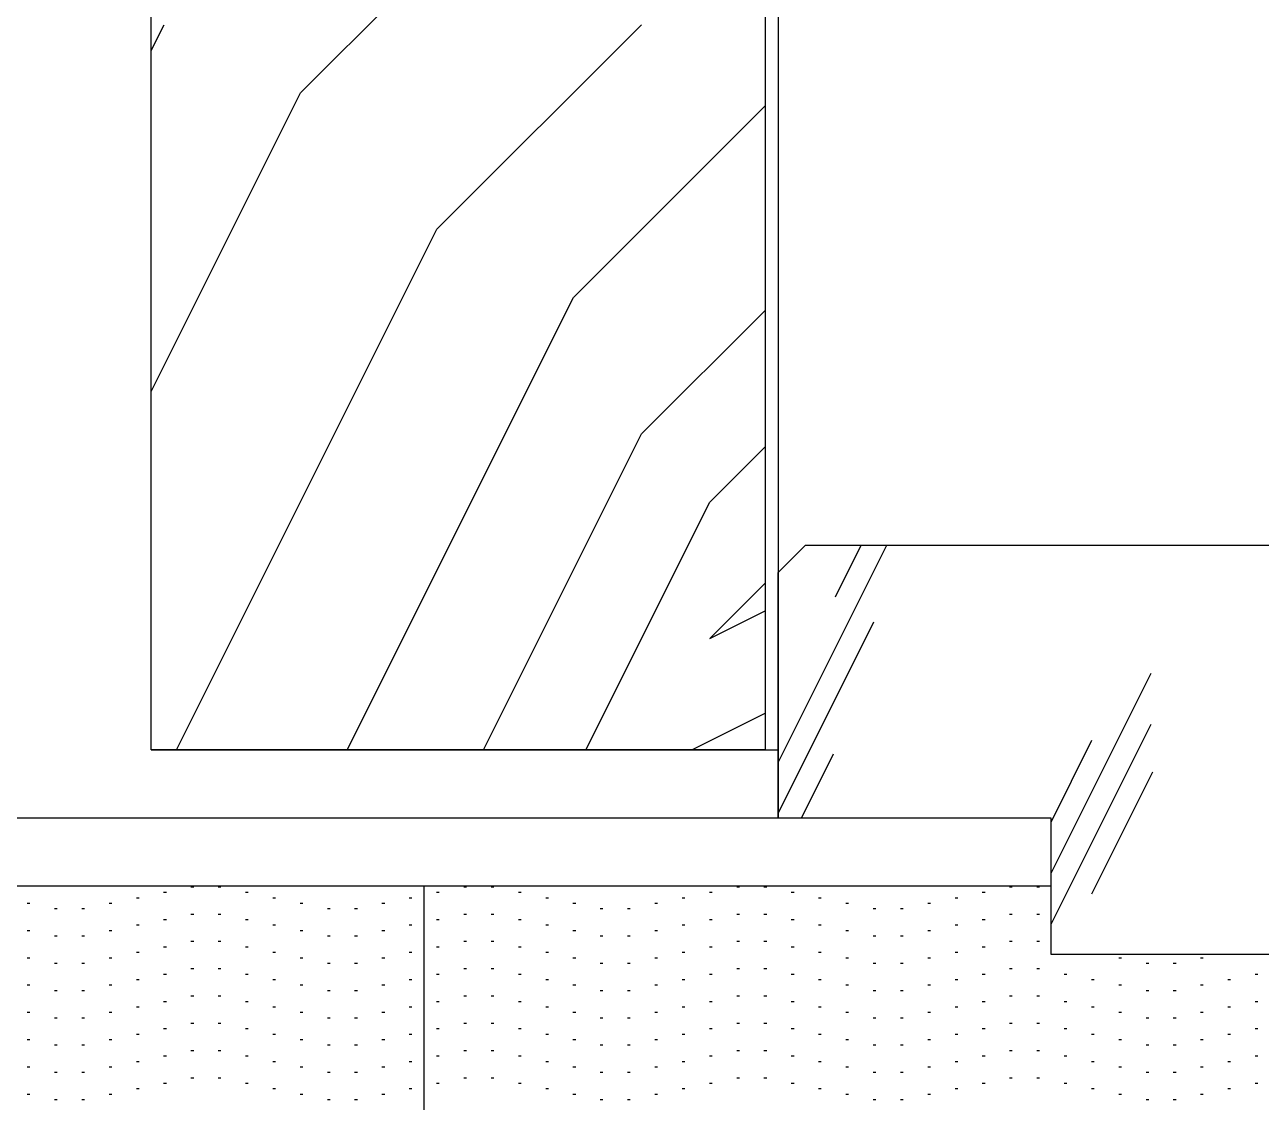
# Model space of a CAD drawing. Header units: inches. Extents: x -12530 to 36157, y 78659 to 110077.
# Drawn here: x 8642 to 8735, y 92454.6 to 92535.7 of the extents above; entities that cross this region are included whole.
import ezdxf

# ---------------------------------------------------------------- set-up
doc = ezdxf.new("R2010")
doc.units = ezdxf.units.IN
doc.header["$MEASUREMENT"] = 0
doc.layers.add('freecads.com', color=7, linetype='Continuous')

msp = doc.modelspace()

# ---------------------------------------------------------------- linework, layer by layer
at = {"layer": 'freecads.com'}
for p, q in [((8651.496, 92481.147), (8651.496, 94772.618)), ((8697.656, 94772.618), (8697.656, 92481.147)), ((8697.656, 92481.147), (8651.496, 92481.147))]:
    msp.add_line(p, q, dxfattribs=at)
at = {"layer": 'freecads.com', "ltscale": 0.5}
for p, q in [((8698.641, 94763.184), (8698.641, 92476.018)), ((8651.496, 92481.147), (8698.641, 92481.147))]:
    msp.add_line(p, q, dxfattribs=at)
at = {"layer": 'freecads.com', "ltscale": 0.4}
for p, q in [((8662.728, 92530.549), (8678.115, 92545.935)), ((8651.496, 92533.728), (8652.471, 92535.678)), ((8672.986, 92520.291), (8688.373, 92535.678)), ((8651.496, 92508.084), (8662.728, 92530.549)), ((8683.244, 92515.162), (8697.656, 92529.574)), ((8653.414, 92481.147), (8672.986, 92520.291)), ((8666.236, 92481.147), (8683.244, 92515.162)), ((8688.373, 92504.905), (8697.656, 92514.188)), ((8676.494, 92481.147), (8688.373, 92504.905)), ((8693.501, 92499.776), (8697.656, 92503.93)), ((8684.187, 92481.147), (8693.501, 92499.776)), ((8698.641, 92480.204), (8706.806, 92496.534)), ((8702.942, 92496.5), (8702.959, 92496.534)), ((8702.942, 92492.654), (8704.882, 92496.534)), ((8693.501, 92489.518), (8697.656, 92493.672)), ((8693.5, 92489.518), (8697.656, 92491.595)), ((8698.641, 92476.358), (8705.846, 92490.768)), ((8719.156, 92471.872), (8726.681, 92486.921)), ((8692.145, 92481.147), (8697.656, 92483.902)), ((8719.156, 92468.025), (8726.681, 92483.074)), ((8719.156, 92475.719), (8722.229, 92481.864)), ((8700.394, 92476.018), (8702.811, 92480.852)), ((8722.229, 92470.324), (8726.816, 92479.499)), ((8654.495, 92470.849), (8654.7, 92470.849)), ((8656.546, 92470.849), (8656.751, 92470.849)), ((8672.011, 92470.889), (8672.011, 92373.441)), ((8675.01, 92470.849), (8675.215, 92470.849)), ((8677.062, 92470.849), (8677.267, 92470.849)), ((8695.526, 92470.849), (8695.731, 92470.849)), ((8697.577, 92470.849), (8697.782, 92470.849)), ((8716.041, 92470.849), (8716.246, 92470.849)), ((8718.092, 92470.849), (8718.298, 92470.849)), ((8650.392, 92470.029), (8650.597, 92470.029)), ((8652.443, 92470.439), (8652.648, 92470.439)), ((8658.598, 92470.439), (8658.803, 92470.439)), ((8660.649, 92470.029), (8660.855, 92470.029)), ((8670.907, 92470.029), (8671.112, 92470.029)), ((8672.959, 92470.439), (8673.164, 92470.439)), ((8679.113, 92470.439), (8679.318, 92470.439)), ((8681.165, 92470.029), (8681.37, 92470.029)), ((8691.422, 92470.029), (8691.628, 92470.029)), ((8693.474, 92470.439), (8693.679, 92470.439)), ((8699.629, 92470.439), (8699.834, 92470.439)), ((8701.68, 92470.029), (8701.885, 92470.029)), ((8711.938, 92470.029), (8712.143, 92470.029)), ((8713.989, 92470.439), (8714.195, 92470.439)), ((8642.186, 92469.618), (8642.391, 92469.618)), ((8644.237, 92469.208), (8644.442, 92469.208)), ((8646.289, 92469.208), (8646.494, 92469.208)), ((8648.34, 92469.618), (8648.545, 92469.618)), ((8662.701, 92469.618), (8662.906, 92469.618)), ((8664.752, 92469.208), (8664.958, 92469.208)), ((8666.804, 92469.208), (8667.009, 92469.208)), ((8668.856, 92469.618), (8669.061, 92469.618)), ((8683.216, 92469.618), (8683.421, 92469.618)), ((8685.268, 92469.208), (8685.473, 92469.208)), ((8687.319, 92469.208), (8687.525, 92469.208)), ((8689.371, 92469.618), (8689.576, 92469.618)), ((8703.732, 92469.618), (8703.937, 92469.618)), ((8705.783, 92469.208), (8705.988, 92469.208)), ((8707.835, 92469.208), (8708.04, 92469.208)), ((8709.886, 92469.618), (8710.091, 92469.618)), ((8652.443, 92468.387), (8652.648, 92468.387)), ((8654.495, 92468.798), (8654.7, 92468.798)), ((8656.546, 92468.798), (8656.751, 92468.798)), ((8658.598, 92468.387), (8658.803, 92468.387)), ((8672.959, 92468.387), (8673.164, 92468.387)), ((8675.01, 92468.798), (8675.215, 92468.798)), ((8677.062, 92468.798), (8677.267, 92468.798)), ((8679.113, 92468.387), (8679.318, 92468.387)), ((8693.474, 92468.387), (8693.679, 92468.387)), ((8695.526, 92468.798), (8695.731, 92468.798)), ((8697.577, 92468.798), (8697.782, 92468.798)), ((8699.629, 92468.387), (8699.834, 92468.387)), ((8713.989, 92468.387), (8714.195, 92468.387)), ((8716.041, 92468.798), (8716.246, 92468.798)), ((8718.092, 92468.798), (8718.298, 92468.798)), ((8642.186, 92467.567), (8642.391, 92467.567)), ((8644.237, 92467.156), (8644.442, 92467.156)), ((8646.289, 92467.156), (8646.494, 92467.156)), ((8648.34, 92467.567), (8648.545, 92467.567)), ((8650.392, 92467.977), (8650.597, 92467.977)), ((8660.649, 92467.977), (8660.855, 92467.977)), ((8662.701, 92467.567), (8662.906, 92467.567)), ((8664.752, 92467.156), (8664.958, 92467.156)), ((8666.804, 92467.156), (8667.009, 92467.156)), ((8668.856, 92467.567), (8669.061, 92467.567)), ((8670.907, 92467.977), (8671.112, 92467.977)), ((8681.165, 92467.977), (8681.37, 92467.977)), ((8683.216, 92467.567), (8683.421, 92467.567)), ((8685.268, 92467.156), (8685.473, 92467.156)), ((8687.319, 92467.156), (8687.525, 92467.156)), ((8689.371, 92467.567), (8689.576, 92467.567)), ((8691.422, 92467.977), (8691.628, 92467.977)), ((8701.68, 92467.977), (8701.885, 92467.977)), ((8703.732, 92467.567), (8703.937, 92467.567)), ((8705.783, 92467.156), (8705.988, 92467.156)), ((8707.835, 92467.156), (8708.04, 92467.156)), ((8709.886, 92467.567), (8710.091, 92467.567)), ((8711.938, 92467.977), (8712.143, 92467.977)), ((8652.443, 92466.336), (8652.648, 92466.336)), ((8654.495, 92466.746), (8654.7, 92466.746)), ((8656.546, 92466.746), (8656.751, 92466.746)), ((8658.598, 92466.336), (8658.803, 92466.336)), ((8672.959, 92466.336), (8673.164, 92466.336)), ((8675.01, 92466.746), (8675.215, 92466.746)), ((8677.062, 92466.746), (8677.267, 92466.746)), ((8679.113, 92466.336), (8679.318, 92466.336)), ((8693.474, 92466.336), (8693.679, 92466.336)), ((8695.526, 92466.746), (8695.731, 92466.746)), ((8697.577, 92466.746), (8697.782, 92466.746)), ((8699.629, 92466.336), (8699.834, 92466.336)), ((8713.989, 92466.336), (8714.195, 92466.336)), ((8716.041, 92466.746), (8716.246, 92466.746)), ((8718.092, 92466.746), (8718.298, 92466.746)), ((8642.186, 92465.515), (8642.391, 92465.515)), ((8648.34, 92465.515), (8648.545, 92465.515)), ((8650.392, 92465.926), (8650.597, 92465.926)), ((8660.649, 92465.926), (8660.855, 92465.926)), ((8662.701, 92465.515), (8662.906, 92465.515)), ((8668.856, 92465.515), (8669.061, 92465.515)), ((8670.907, 92465.926), (8671.112, 92465.926)), ((8681.165, 92465.926), (8681.37, 92465.926)), ((8683.216, 92465.515), (8683.421, 92465.515)), ((8689.371, 92465.515), (8689.576, 92465.515)), ((8691.422, 92465.926), (8691.628, 92465.926)), ((8701.68, 92465.926), (8701.885, 92465.926)), ((8703.732, 92465.515), (8703.937, 92465.515)), ((8709.886, 92465.515), (8710.091, 92465.515)), ((8711.938, 92465.926), (8712.143, 92465.926)), ((8724.247, 92465.515), (8724.452, 92465.515)), ((8730.402, 92465.515), (8730.607, 92465.515)), ((8644.237, 92465.105), (8644.442, 92465.105)), ((8646.289, 92465.105), (8646.494, 92465.105)), ((8654.495, 92464.695), (8654.7, 92464.695)), ((8656.546, 92464.695), (8656.751, 92464.695)), ((8664.752, 92465.105), (8664.958, 92465.105)), ((8666.804, 92465.105), (8667.009, 92465.105)), ((8675.01, 92464.695), (8675.215, 92464.695)), ((8677.062, 92464.695), (8677.267, 92464.695)), ((8685.268, 92465.105), (8685.473, 92465.105)), ((8687.319, 92465.105), (8687.525, 92465.105)), ((8695.526, 92464.695), (8695.731, 92464.695)), ((8697.577, 92464.695), (8697.782, 92464.695)), ((8705.783, 92465.105), (8705.988, 92465.105)), ((8707.835, 92465.105), (8708.04, 92465.105)), ((8716.041, 92464.695), (8716.246, 92464.695)), ((8718.092, 92464.695), (8718.298, 92464.695)), ((8726.299, 92465.105), (8726.504, 92465.105)), ((8728.35, 92465.105), (8728.555, 92465.105)), ((8642.186, 92463.464), (8642.391, 92463.464)), ((8648.34, 92463.464), (8648.545, 92463.464)), ((8650.392, 92463.874), (8650.597, 92463.874)), ((8652.443, 92464.284), (8652.648, 92464.284)), ((8658.598, 92464.284), (8658.803, 92464.284)), ((8660.649, 92463.874), (8660.855, 92463.874)), ((8662.701, 92463.464), (8662.906, 92463.464)), ((8668.856, 92463.464), (8669.061, 92463.464)), ((8670.907, 92463.874), (8671.112, 92463.874)), ((8672.959, 92464.284), (8673.164, 92464.284)), ((8679.113, 92464.284), (8679.318, 92464.284)), ((8681.165, 92463.874), (8681.37, 92463.874)), ((8683.216, 92463.464), (8683.421, 92463.464)), ((8689.371, 92463.464), (8689.576, 92463.464)), ((8691.422, 92463.874), (8691.628, 92463.874)), ((8693.474, 92464.284), (8693.679, 92464.284)), ((8699.629, 92464.284), (8699.834, 92464.284)), ((8701.68, 92463.874), (8701.885, 92463.874)), ((8703.732, 92463.464), (8703.937, 92463.464)), ((8709.886, 92463.464), (8710.091, 92463.464)), ((8711.938, 92463.874), (8712.143, 92463.874)), ((8713.989, 92464.284), (8714.195, 92464.284)), ((8720.144, 92464.284), (8720.349, 92464.284)), ((8722.196, 92463.874), (8722.401, 92463.874)), ((8724.247, 92463.464), (8724.452, 92463.464)), ((8730.402, 92463.464), (8730.607, 92463.464)), ((8732.453, 92463.874), (8732.658, 92463.874)), ((8734.505, 92464.284), (8734.71, 92464.284)), ((8644.237, 92463.053), (8644.442, 92463.053)), ((8646.289, 92463.053), (8646.494, 92463.053)), ((8654.495, 92462.643), (8654.7, 92462.643)), ((8656.546, 92462.643), (8656.751, 92462.643)), ((8664.752, 92463.053), (8664.958, 92463.053)), ((8666.804, 92463.053), (8667.009, 92463.053)), ((8675.01, 92462.643), (8675.215, 92462.643)), ((8677.062, 92462.643), (8677.267, 92462.643)), ((8685.268, 92463.053), (8685.473, 92463.053)), ((8687.319, 92463.053), (8687.525, 92463.053)), ((8695.526, 92462.643), (8695.731, 92462.643)), ((8697.577, 92462.643), (8697.782, 92462.643)), ((8705.783, 92463.053), (8705.988, 92463.053)), ((8707.835, 92463.053), (8708.04, 92463.053)), ((8716.041, 92462.643), (8716.246, 92462.643)), ((8718.092, 92462.643), (8718.298, 92462.643)), ((8726.299, 92463.053), (8726.504, 92463.053)), ((8728.35, 92463.053), (8728.555, 92463.053)), ((8650.392, 92461.822), (8650.597, 92461.822)), ((8652.443, 92462.233), (8652.648, 92462.233)), ((8658.598, 92462.233), (8658.803, 92462.233)), ((8660.649, 92461.822), (8660.855, 92461.822)), ((8670.907, 92461.822), (8671.112, 92461.822)), ((8672.959, 92462.233), (8673.164, 92462.233)), ((8679.113, 92462.233), (8679.318, 92462.233)), ((8681.165, 92461.822), (8681.37, 92461.822)), ((8691.422, 92461.822), (8691.628, 92461.822)), ((8693.474, 92462.233), (8693.679, 92462.233)), ((8699.629, 92462.233), (8699.834, 92462.233)), ((8701.68, 92461.822), (8701.885, 92461.822)), ((8711.938, 92461.822), (8712.143, 92461.822)), ((8713.989, 92462.233), (8714.195, 92462.233)), ((8720.144, 92462.233), (8720.349, 92462.233)), ((8722.196, 92461.822), (8722.401, 92461.822)), ((8732.453, 92461.822), (8732.658, 92461.822)), ((8734.505, 92462.233), (8734.71, 92462.233)), ((8642.186, 92461.412), (8642.391, 92461.412)), ((8644.237, 92461.002), (8644.442, 92461.002)), ((8646.289, 92461.002), (8646.494, 92461.002)), ((8648.34, 92461.412), (8648.545, 92461.412)), ((8662.701, 92461.412), (8662.906, 92461.412)), ((8664.752, 92461.002), (8664.958, 92461.002)), ((8666.804, 92461.002), (8667.009, 92461.002)), ((8668.856, 92461.412), (8669.061, 92461.412)), ((8683.216, 92461.412), (8683.421, 92461.412)), ((8685.268, 92461.002), (8685.473, 92461.002)), ((8687.319, 92461.002), (8687.525, 92461.002)), ((8689.371, 92461.412), (8689.576, 92461.412)), ((8703.732, 92461.412), (8703.937, 92461.412)), ((8705.783, 92461.002), (8705.988, 92461.002)), ((8707.835, 92461.002), (8708.04, 92461.002)), ((8709.886, 92461.412), (8710.091, 92461.412)), ((8724.247, 92461.412), (8724.452, 92461.412)), ((8726.299, 92461.002), (8726.504, 92461.002)), ((8728.35, 92461.002), (8728.555, 92461.002)), ((8730.402, 92461.412), (8730.607, 92461.412)), ((8650.392, 92459.771), (8650.597, 92459.771)), ((8652.443, 92460.181), (8652.648, 92460.181)), ((8654.495, 92460.592), (8654.7, 92460.592)), ((8656.546, 92460.592), (8656.751, 92460.592)), ((8658.598, 92460.181), (8658.803, 92460.181)), ((8660.649, 92459.771), (8660.855, 92459.771)), ((8670.907, 92459.771), (8671.112, 92459.771)), ((8672.959, 92460.181), (8673.164, 92460.181)), ((8675.01, 92460.592), (8675.215, 92460.592)), ((8677.062, 92460.592), (8677.267, 92460.592)), ((8679.113, 92460.181), (8679.318, 92460.181)), ((8681.165, 92459.771), (8681.37, 92459.771)), ((8691.422, 92459.771), (8691.628, 92459.771)), ((8693.474, 92460.181), (8693.679, 92460.181)), ((8695.526, 92460.592), (8695.731, 92460.592)), ((8697.577, 92460.592), (8697.782, 92460.592)), ((8699.629, 92460.181), (8699.834, 92460.181)), ((8701.68, 92459.771), (8701.885, 92459.771)), ((8711.938, 92459.771), (8712.143, 92459.771)), ((8713.989, 92460.181), (8714.195, 92460.181)), ((8716.041, 92460.592), (8716.246, 92460.592)), ((8718.092, 92460.592), (8718.298, 92460.592)), ((8720.144, 92460.181), (8720.349, 92460.181)), ((8722.196, 92459.771), (8722.401, 92459.771)), ((8732.453, 92459.771), (8732.658, 92459.771)), ((8734.505, 92460.181), (8734.71, 92460.181)), ((8642.186, 92459.361), (8642.391, 92459.361)), ((8644.237, 92458.95), (8644.442, 92458.95)), ((8646.289, 92458.95), (8646.494, 92458.95)), ((8648.34, 92459.361), (8648.545, 92459.361)), ((8662.701, 92459.361), (8662.906, 92459.361)), ((8664.752, 92458.95), (8664.958, 92458.95)), ((8666.804, 92458.95), (8667.009, 92458.95)), ((8668.856, 92459.361), (8669.061, 92459.361)), ((8683.216, 92459.361), (8683.421, 92459.361)), ((8685.268, 92458.95), (8685.473, 92458.95)), ((8687.319, 92458.95), (8687.525, 92458.95)), ((8689.371, 92459.361), (8689.576, 92459.361)), ((8703.732, 92459.361), (8703.937, 92459.361)), ((8705.783, 92458.95), (8705.988, 92458.95)), ((8707.835, 92458.95), (8708.04, 92458.95)), ((8709.886, 92459.361), (8710.091, 92459.361)), ((8724.247, 92459.361), (8724.452, 92459.361)), ((8726.299, 92458.95), (8726.504, 92458.95)), ((8728.35, 92458.95), (8728.555, 92458.95)), ((8730.402, 92459.361), (8730.607, 92459.361)), ((8652.443, 92458.13), (8652.648, 92458.13)), ((8654.495, 92458.54), (8654.7, 92458.54)), ((8656.546, 92458.54), (8656.751, 92458.54)), ((8658.598, 92458.13), (8658.803, 92458.13)), ((8672.959, 92458.13), (8673.164, 92458.13)), ((8675.01, 92458.54), (8675.215, 92458.54)), ((8677.062, 92458.54), (8677.267, 92458.54)), ((8679.113, 92458.13), (8679.318, 92458.13)), ((8693.474, 92458.13), (8693.679, 92458.13)), ((8695.526, 92458.54), (8695.731, 92458.54)), ((8697.577, 92458.54), (8697.782, 92458.54)), ((8699.629, 92458.13), (8699.834, 92458.13)), ((8713.989, 92458.13), (8714.195, 92458.13)), ((8716.041, 92458.54), (8716.246, 92458.54)), ((8718.092, 92458.54), (8718.298, 92458.54)), ((8720.144, 92458.13), (8720.349, 92458.13)), ((8734.505, 92458.13), (8734.71, 92458.13)), ((8642.186, 92457.309), (8642.391, 92457.309)), ((8648.34, 92457.309), (8648.545, 92457.309)), ((8650.392, 92457.719), (8650.597, 92457.719)), ((8660.649, 92457.719), (8660.855, 92457.719)), ((8662.701, 92457.309), (8662.906, 92457.309)), ((8668.856, 92457.309), (8669.061, 92457.309)), ((8670.907, 92457.719), (8671.112, 92457.719)), ((8681.165, 92457.719), (8681.37, 92457.719)), ((8683.216, 92457.309), (8683.421, 92457.309)), ((8689.371, 92457.309), (8689.576, 92457.309)), ((8691.422, 92457.719), (8691.628, 92457.719)), ((8701.68, 92457.719), (8701.885, 92457.719)), ((8703.732, 92457.309), (8703.937, 92457.309)), ((8709.886, 92457.309), (8710.091, 92457.309)), ((8711.938, 92457.719), (8712.143, 92457.719)), ((8722.196, 92457.719), (8722.401, 92457.719)), ((8724.247, 92457.309), (8724.452, 92457.309)), ((8730.402, 92457.309), (8730.607, 92457.309)), ((8732.453, 92457.719), (8732.658, 92457.719)), ((8644.237, 92456.899), (8644.442, 92456.899)), ((8646.289, 92456.899), (8646.494, 92456.899)), ((8652.443, 92456.078), (8652.648, 92456.078)), ((8654.495, 92456.488), (8654.7, 92456.488)), ((8656.546, 92456.488), (8656.751, 92456.488)), ((8658.598, 92456.078), (8658.803, 92456.078)), ((8664.752, 92456.899), (8664.958, 92456.899)), ((8666.804, 92456.899), (8667.009, 92456.899)), ((8672.959, 92456.078), (8673.164, 92456.078)), ((8675.01, 92456.488), (8675.215, 92456.488)), ((8677.062, 92456.488), (8677.267, 92456.488)), ((8679.113, 92456.078), (8679.318, 92456.078)), ((8685.268, 92456.899), (8685.473, 92456.899)), ((8687.319, 92456.899), (8687.525, 92456.899)), ((8693.474, 92456.078), (8693.679, 92456.078)), ((8695.526, 92456.488), (8695.731, 92456.488)), ((8697.577, 92456.488), (8697.782, 92456.488)), ((8699.629, 92456.078), (8699.834, 92456.078)), ((8705.783, 92456.899), (8705.988, 92456.899)), ((8707.835, 92456.899), (8708.04, 92456.899)), ((8713.989, 92456.078), (8714.195, 92456.078)), ((8716.041, 92456.488), (8716.246, 92456.488)), ((8718.092, 92456.488), (8718.298, 92456.488)), ((8720.144, 92456.078), (8720.349, 92456.078)), ((8726.299, 92456.899), (8726.504, 92456.899)), ((8728.35, 92456.899), (8728.555, 92456.899)), ((8734.505, 92456.078), (8734.71, 92456.078)), ((8642.186, 92455.258), (8642.391, 92455.258)), ((8648.34, 92455.258), (8648.545, 92455.258)), ((8650.392, 92455.668), (8650.597, 92455.668)), ((8660.649, 92455.668), (8660.855, 92455.668)), ((8662.701, 92455.258), (8662.906, 92455.258)), ((8668.856, 92455.258), (8669.061, 92455.258)), ((8670.907, 92455.668), (8671.112, 92455.668)), ((8681.165, 92455.668), (8681.37, 92455.668)), ((8683.216, 92455.258), (8683.421, 92455.258)), ((8689.371, 92455.258), (8689.576, 92455.258)), ((8691.422, 92455.668), (8691.628, 92455.668)), ((8701.68, 92455.668), (8701.885, 92455.668)), ((8703.732, 92455.258), (8703.937, 92455.258)), ((8709.886, 92455.258), (8710.091, 92455.258)), ((8711.938, 92455.668), (8712.143, 92455.668)), ((8722.196, 92455.668), (8722.401, 92455.668)), ((8724.247, 92455.258), (8724.452, 92455.258)), ((8730.402, 92455.258), (8730.607, 92455.258)), ((8732.453, 92455.668), (8732.658, 92455.668)), ((8644.237, 92454.847), (8644.442, 92454.847)), ((8646.289, 92454.847), (8646.494, 92454.847)), ((8664.752, 92454.847), (8664.958, 92454.847)), ((8666.804, 92454.847), (8667.009, 92454.847)), ((8685.268, 92454.847), (8685.473, 92454.847)), ((8687.319, 92454.847), (8687.525, 92454.847)), ((8705.783, 92454.847), (8705.988, 92454.847)), ((8707.835, 92454.847), (8708.04, 92454.847)), ((8726.299, 92454.847), (8726.504, 92454.847)), ((8728.35, 92454.847), (8728.555, 92454.847))]:
    msp.add_line(p, q, dxfattribs=at)
at = {"layer": 'freecads.com', "ltscale": 2}
for p, q in [((8698.641, 92494.482), (8700.692, 92496.534)), ((8700.692, 92496.534), (8895.629, 92496.534)), ((8698.641, 92476.018), (8698.641, 92494.482)), ((8719.156, 92476.018), (8698.641, 92476.018)), ((8719.156, 92465.761), (8719.156, 92476.018)), ((8897.681, 92465.761), (8719.156, 92465.761))]:
    msp.add_line(p, q, dxfattribs=at)
at = {"layer": 'freecads.com', "ltscale": 5}
for p, q in [((8719.156, 92476.018), (8514.66, 92476.018)), ((8719.156, 92465.761), (8719.156, 92476.018)), ((8719.156, 92470.889), (8514.66, 92470.889))]:
    msp.add_line(p, q, dxfattribs=at)

doc.saveas('drawing.dxf')
